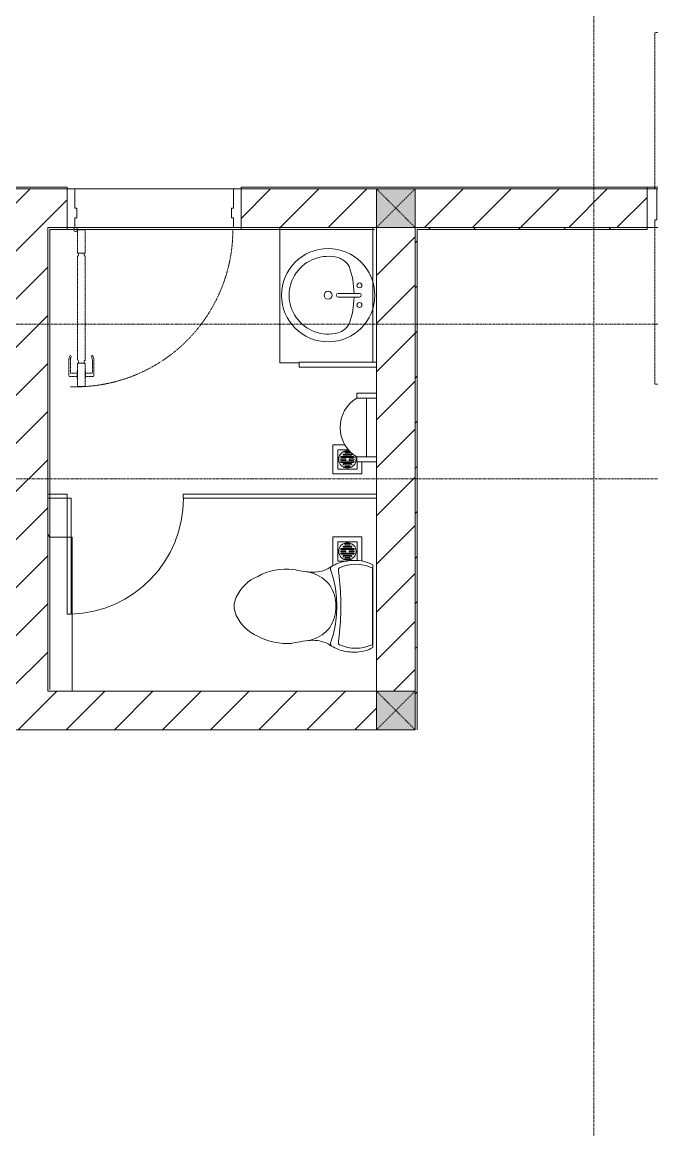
# Model space of a CAD drawing. Header units: millimetres. Extents: x 5356 to 209803, y -16346 to 109894.
# Drawn here: x 102994 to 106253, y 41167 to 46900 of the extents above; entities that cross this region are included whole.
import ezdxf

# ---------------------------------------------------------------- set-up
doc = ezdxf.new("R2010")
doc.units = ezdxf.units.MM
for name, pattern in [('Dash', [6, 3, -3]), ('Grid Line', [22.225, 12.7, -3.175, 3.175, -3.175]), ('NET VAN', [1.06, 0.53, -0.53])]:
    doc.linetypes.add(name, pattern=pattern)
for name, color, linetype, lineweight in [('0-1', 7, 'Continuous', 5), ('A-CLNG-PATT', 13, 'Continuous', 9), ('A-DETL-GENF-2', 9, 'NET VAN', 9), ('A-DOOR', 31, 'Continuous', 9), ('A-DOOR-FRAM', 31, 'Continuous', 9), ('A-FLOR', 192, 'Continuous', 9), ('A-WALL', 113, 'Continuous', 9), ('A-WALL-3', 113, 'Continuous', 18), ('A-WALL-PATT-3', 111, 'Continuous', 9), ('G-IMPT', 8, 'Continuous', 9), ('I-WALL', 2, 'Continuous', 9), ('I-WALL-3', 2, 'Continuous', 18), ('M-EQPM', 50, 'Continuous', 9), ('P-SANR-FIXT', 6, 'Continuous', 9), ('S-BEAM-1', 9, 'Continuous', 9), ('S-COLS', 52, 'Continuous', 9), ('S-COLS-1', 254, 'Continuous', 5), ('S-COLS-4', 52, 'Continuous', 18), ('S-COLS-5', 52, 'Dash', 9), ('S-COLS-HDLN', 52, 'Dash', 9), ('S-GRID-1', 1, 'Grid Line', 9)]:
    doc.layers.add(name, color=color, linetype=linetype, lineweight=lineweight)
pattern_1 = [(45, (0, 0), (-124.4508, 124.4508), [])]
pattern_2 = [(45, (0, 0), (-116.67262, 116.67262), [])]

# ---------------------------------------------------------------- blocks, each defined once
blk = doc.blocks.new('NCV_TKTC_KET CAU_rvt-1-TKCS_MB ĐỊNH VỊ MỐC TỌA ĐỘ CÔNG TRÌNH')
at = {"layer": 'S-BEAM-1'}
for p in [(103137.6, 44235.3), (103252.4, 43436.9)]:
    blk.add_line(p, (103252.4, 44235.3), dxfattribs=at)
blk = doc.blocks.new('FD_07 - FD_07-1700x2200-CỬA ĐI 2 CÁNH-910693-TKCS_MB ĐỊNH VỊ MỐC TỌA ĐỘ CÔNG TRÌNH')
at = {"layer": 'A-DETL-GENF-2'}
for p, q in [((-810, 910), (-810, 100)), ((-770, 910), (-810, 910)), ((-770, 100), (-770, 910)), ((770, 100), (770, 910)), ((770, 910), (810, 910)), ((810, 910), (810, 100)), ((-810, 100), (-770, 100)), ((810, 100), (770, 100)), ((-810, -910), (-810, -100)), ((-810, -100), (-770, -100)), ((-770, -100), (-770, -910)), ((810, -100), (770, -100)), ((770, -100), (770, -910)), ((810, -910), (810, -100)), ((-770, -910), (-810, -910)), ((770, -910), (810, -910))]:
    blk.add_line(p, q, dxfattribs=at)
for centre, start, end in [((-810, 100), 0, 87.16943), ((810, 100), 92.83057, 180), ((-810, -100), 272.83057, 360), ((810, -100), 180, 267.16943)]:
    blk.add_arc(centre, 810, start, end, dxfattribs=at)
at = {"layer": 'A-DOOR'}
for p, q in [((-810, 100), (810, 100)), ((800, -100), (-800, -100))]:
    blk.add_line(p, q, dxfattribs=at)
at = {"layer": 'A-DOOR-FRAM'}
for p, q in [((-810, 100), (-850, 100)), ((-850, 100), (-850, -100)), ((-810, 60), (-810, 100)), ((-800, 60), (-810, 60)), ((-800, -100), (-800, 60)), ((810, 60), (800, 60)), ((800, 60), (800, -100)), ((850, 100), (810, 100)), ((810, 100), (810, 60)), ((850, -100), (850, 100)), ((-850, -100), (-800, -100)), ((800, -100), (850, -100))]:
    blk.add_line(p, q, dxfattribs=at)
blk = doc.blocks.new('THU NUOC - THU NUOC-1836407-TKCS_MB ĐỊNH VỊ MỐC TỌA ĐỘ CÔNG TRÌNH')
at = {"layer": 'M-EQPM'}
for p, q in [((83.7, -79.4), (83.7, 70)), ((-66.3, 46.6), (-66.3, -79.4)), ((-41.3, 42.4), (-41.3, -54.4)), ((-23.3, 10.8), (40.9, 10.8)), ((40.9, 4.8), (-23.3, 4.8)), ((-11, 23.3), (28.5, 23.3)), ((28.5, 17.3), (-11, 17.3)), ((-1.1, 35.6), (18.5, 35.6)), ((18.5, 29.6), (-1.1, 29.6)), ((58.7, 45.6), (10.3, 45.6)), ((58.7, -54.4), (58.7, 45.6)), ((-41.3, -54.4), (58.7, -54.4)), ((-23.3, -1.2), (0.7, -1.2)), ((0.7, -7.2), (-23.3, -7.2)), ((-23.3, -13.6), (40.9, -13.6)), ((40.9, -19.6), (-23.3, -19.6)), ((-11, -26.1), (28.5, -26.1)), ((28.5, -32.1), (-11, -32.1)), ((-1.1, -38.5), (18.5, -38.5)), ((18.5, -44.5), (-1.1, -44.5)), ((0.7, -1.2), (0.7, -7.2)), ((16.7, -1.2), (40.9, -1.2)), ((16.7, -7.2), (16.7, -1.2)), ((40.9, -7.2), (16.7, -7.2)), ((-66.3, -79.4), (83.7, -79.4))]:
    blk.add_line(p, q, dxfattribs=at)
for centre, radius, start, end in [((8.7, -4.4), 45, 0, 180), ((8.7, -4.4), 45, 0, 180), ((-23.3, 7.8), 3, 90, 270), ((-11, 20.3), 3, 90, 270), ((-1.1, 32.6), 3, 90, 270), ((18.5, 32.6), 3, 270, 90), ((28.5, 20.3), 3, 270, 90), ((40.9, 7.8), 3, 270, 90), ((8.7, -4.4), 45, 180, 360), ((8.7, -4.4), 45, 180, 360), ((-23.3, -4.2), 3, 90, 270), ((-23.3, -16.6), 3, 90, 270), ((-11, -29.1), 3, 90, 270), ((-1.1, -41.5), 3, 90, 270), ((18.5, -41.5), 3, 270, 90), ((28.5, -29.1), 3, 270, 90), ((40.9, -4.2), 3, 270, 90), ((40.9, -16.6), 3, 270, 90)]:
    blk.add_arc(centre, radius, start, end, dxfattribs=at)
blk = doc.blocks.new('TKTC_XREF_251221_MB TANG 1 - TKTC_XREF_260130_MB TANG 1_dwg-4202109-TKCS_MB ĐỊNH VỊ MỐC TỌA ĐỘ CÔNG TRÌNH')
at = {"layer": 'G-IMPT'}
blk.add_line((-99064.1, -355309.7), (-99884.1, -355309.7), dxfattribs=at)
blk = doc.blocks.new('TKTC_XREF_251221_MB TANG 1 - TKTC_XREF_251221_MB TANG 1-2038492-TKCS_MB ĐỊNH VỊ MỐC TỌA ĐỘ CÔNG TRÌNH')
blk.add_blockref('TKTC_XREF_251221_MB TANG 1 - TKTC_XREF_260130_MB TANG 1_dwg-4202109-TKCS_MB ĐỊNH VỊ MỐC TỌA ĐỘ CÔNG TRÌNH', (169499.1, 384109.7))
blk = doc.blocks.new('DOOR_CW_01 CANH MO-PANEL KINH - DIG_04-900x2200-CỬA NHÔM KÍNH-2408600-TKCS_MB ĐỊNH VỊ MỐC TỌA ĐỘ CÔNG TRÌNH')
at = {"layer": 'A-DETL-GENF-2'}
for p, q in [((-397, -232), (-397, -112)), ((-397, -112), (-357, -112)), ((-357, -112), (-357, -232)), ((-357, -232), (-397, -232)), ((-397, -246), (-391, -246)), ((-397, -788), (-397, -246)), ((-391, -246), (-391, -232)), ((-391, -232), (-363, -232)), ((-363, -232), (-363, -246)), ((-357, -246), (-363, -246)), ((-357, -246), (-357, -788)), ((-442, -787), (-442, -866.5)), ((-434, -849.5), (-434, -787)), ((-433.9, -761.2), (-427.3, -765.8)), ((-397, -788), (-391, -788)), ((-357, -802), (-397, -802)), ((-397, -802), (-397, -922)), ((-391, -802), (-391, -788)), ((-363, -802), (-391, -802)), ((-357, -788), (-363, -788)), ((-363, -788), (-363, -802)), ((-357, -922), (-357, -802)), ((-320.1, -761.2), (-326.7, -765.8)), ((-320, -849.5), (-320, -787)), ((-312, -787), (-312, -866.5)), ((-399, -853.5), (-430, -853.5)), ((-399, -842.2), (-399, -881.8)), ((-397, -842.2), (-399, -842.2)), ((-397, -842.2), (-397, -881.8)), ((-357, -842.2), (-357, -881.8)), ((-357, -842.2), (-355, -842.2)), ((-355, -842.2), (-355, -881.8)), ((-355, -853.5), (-324, -853.5)), ((-399, -870.5), (-438, -870.5)), ((-399, -881.8), (-397, -881.8)), ((-355, -881.8), (-357, -881.8)), ((-355, -870.5), (-316, -870.5)), ((-397, -922), (-357, -922))]:
    blk.add_line(p, q, dxfattribs=at)
blk.add_circle((-407, -110), 10, dxfattribs=at)
for centre, radius, start, end in [((-407, -110), 814, 268, 0), ((-397, -787), 45, 145, 180), ((-397, -787), 37, 145, 180), ((-357, -787), 37, 0, 35), ((-357, -787), 45, 360, 35), ((-430, -849.5), 4, 180, 270), ((-324, -849.5), 4, 270, 0), ((-438, -866.5), 4, 180, 270), ((-316, -866.5), 4, 270, 0)]:
    blk.add_arc(centre, radius, start, end, dxfattribs=at)
at = {"layer": 'A-DOOR'}
for p, q in [((-450, -100), (-450, 100)), ((-450, 100), (-410, 100)), ((-410, 100), (-410, 0)), ((410, 0), (410, 100)), ((410, 100), (450, 100)), ((450, 100), (450, -100)), ((-410, 0), (-400, 0)), ((-410, -50), (-410, -100)), ((-400, -50), (-410, -50)), ((-400, 0), (-400, -50)), ((400, 0), (410, 0)), ((400, -50), (400, 0)), ((410, -50), (400, -50)), ((410, -100), (410, -50)), ((-410, -100), (-450, -100)), ((-407, -100), (-382, -100)), ((450, -100), (410, -100))]:
    blk.add_line(p, q, dxfattribs=at)
blk = doc.blocks.new('TOILET - TOILET-761241-TKCS_MB ĐỊNH VỊ MỐC TỌA ĐỘ CÔNG TRÌNH')
at = {"layer": 'P-SANR-FIXT'}
for p, q in [((214.2, -19.1), (-214.2, -19.1)), ((194, -19.9), (-194, -19.9)), ((-171.7, -330.3), (-178.6, -355.5)), ((171.7, -330.3), (178.6, -355.5))]:
    blk.add_line(p, q, dxfattribs=at)
for centre, radius, start, end in [((-46.1, -111.1), 191.6, 151.28093, 176.45134), ((-9.8, -107.2), 207.3, 156.28619, 203.71381), ((-193.7, -26.4), 6.48, 92.31678, 156.28619), ((193.7, -26.4), 6.48, 23.71381, 87.68322), ((9.8, -107.2), 207.3, 336.28619, 23.71381), ((46.1, -111.1), 191.6, 3.54866, 28.71907), ((1.9, -114.1), 239.7, 176.45134, 195.29606), ((-1.9, -114.1), 239.7, 344.70394, 3.54866), ((-4, -115.7), 233.6, 195.29606, 215.21466), ((-189.1, -185.5), 11.7, 205.41048, 277.5788), ((0.6, -792.1), 586.9, 95.83215, 108.99267), ((178.9, -2951.3), 2778.4, 97.23514, 97.5788), ((-14.3, -1400.4), 1215.6, 90.39737, 97.40697), ((0, -416), 206.1, 90, 122.07317), ((0, -786.7), 581.5, 84.16785, 95.83215), ((0, -3462.8), 3278, 89.60263, 90.39737), ((0, -416), 206.1, 57.92683, 90), ((14.3, -1400.4), 1215.6, 82.59303, 89.60263), ((-0.6, -792.1), 586.9, 71.00733, 84.16785), ((-178.9, -2951.3), 2778.4, 82.4212, 82.76486), ((189.1, -185.5), 11.7, 262.4212, 334.58952), ((4, -115.7), 233.6, 324.78534, 344.70394), ((-195, -224.1), 13.8, 230.67237, 288.99267), ((-343.5, -327.4), 167.3, 355.45589, 27.37997), ((-0.4, -384), 179.5, 127.4036, 162.5964), ((0.4, -384), 179.5, 17.4036, 52.5964), ((343.5, -327.4), 167.3, 152.62003, 184.54411), ((195, -224.1), 13.8, 251.00733, 309.32763), ((-719.2, -297.5), 544.3, 346.05362, 355.45589), ((719.2, -297.5), 544.3, 184.54411, 190.28794), ((-1948.3, -805.1), 2171.2, 9.68098, 10.89491), ((137.1, -461.2), 329.8, 174.34872, 207.68777), ((-137.1, -461.2), 329.8, 332.31223, 3.68346), ((45.1, -528.6), 217.6, 203.22164, 244.77183), ((-45.1, -528.6), 217.6, 295.22817, 336.77836), ((0, -624.4), 111.7, 244.77183, 295.22817)]:
    blk.add_arc(centre, radius, start, end, dxfattribs=at)
blk = doc.blocks.new('M_Single-Flush1 - D7-600x2000-764443-TKCS_MB ĐỊNH VỊ MỐC TỌA ĐỘ CÔNG TRÌNH')
at = {"layer": 'A-DOOR'}
for p, q in [((280, 10), (280, 611.4)), ((300, 611.4), (280, 611.4)), ((300, 10), (300, 611.4)), ((300, 10), (280, 10))]:
    blk.add_line(p, q, dxfattribs=at)
blk.add_arc((300, 10), 601.7, 91.90484, 180, dxfattribs=at)
blk = doc.blocks.new('Bồn tiểu đứng - Bồn tiểu đứng-2409637-TKCS_MB ĐỊNH VỊ MỐC TỌA ĐỘ CÔNG TRÌNH')
at = {"layer": 'P-SANR-FIXT'}
for p, q in [((12.7, -100), (-12.7, -100)), ((-12.7, -100), (-12.7, -500)), ((12.7, -500), (12.7, -100)), ((-12.7, -500), (12.7, -500))]:
    blk.add_line(p, q, dxfattribs=at)
blk = doc.blocks.new('Urinal _1_ - Urinal _1_-2409638-TKCS_MB ĐỊNH VỊ MỐC TỌA ĐỘ CÔNG TRÌNH')
at = {"layer": 'P-SANR-FIXT'}
for p, q in [((-286.9, -100), (69.2, -100)), ((-286.9, -201.6), (-286.9, -100)), ((-286.9, -100), (-286.9, -201.6)), ((-261.5, -100), (-286.9, -100)), ((-261.5, -150.8), (-261.5, -100)), ((-261.5, -100), (43.3, -100)), ((-261.5, -201.6), (-261.5, -100)), ((43.3, -100), (43.3, -150.8)), ((43.3, -201.6), (43.3, -100)), ((43.3, -100), (69.2, -100)), ((69.2, -100), (69.2, -201.6)), ((69.2, -100), (69.2, -201.6)), ((43.3, -150.8), (-261.5, -150.8)), ((-261.5, -201.6), (-286.9, -201.6)), ((-286.9, -201.6), (-261.5, -201.6)), ((69.2, -201.6), (43.3, -201.6)), ((69.2, -201.6), (43.3, -201.6))]:
    blk.add_line(p, q, dxfattribs=at)
blk.add_arc((-109.1, -110), 177.8, 211.00272, 328.99728, dxfattribs=at)
blk.add_arc((-109.1, -110), 177.8, 211.00272, 328.99728, dxfattribs=at)
blk = doc.blocks.new('lavabo 1 sink - 600mm x 2400mm Long-2416881-TKCS_MB ĐỊNH VỊ MỐC TỌA ĐỘ CÔNG TRÌNH')
at = {"layer": 'P-SANR-FIXT'}
for p, q in [((-416.1, 600), (-1116.1, 600)), ((-1116.1, 600), (-1116.1, 500)), ((-416.1, 100), (-416.1, 600)), ((-416.1, 119), (-1113.4, 119)), ((-1113.4, 100), (-416.1, 100))]:
    blk.add_line(p, q, dxfattribs=at)
blk = doc.blocks.new('Sink - Vanity - Round1 - Basin 2-763242-TKCS_MB ĐỊNH VỊ MỐC TỌA ĐỘ CÔNG TRÌNH')
at = {"layer": 'P-SANR-FIXT'}
for p, q in [((87.1, 247.1), (87.1, 136.3)), ((106.2, 247.1), (106.2, 136.3))]:
    blk.add_line(p, q, dxfattribs=at)
for centre, radius, start, end in [((96.7, 85.2), 241.3, 360, 180), ((45.9, 247.1), 12.7, 360, 180), ((45.9, 247.1), 12.7, 180, 360), ((96.7, 247.1), 9.52, 360, 180), ((147.5, 247.1), 12.7, 360, 180), ((147.5, 247.1), 12.7, 180, 0), ((1.4, 104.3), 104.5, 120.79274, 162.19039), ((96.7, -233), 452.3, 91.20673, 109.20864), ((96.7, -233), 452.3, 70.79136, 88.79327), ((191.9, 104.3), 104.5, 17.80961, 59.20726), ((96.7, 85.2), 201.4, 165.30711, 14.69289), ((96.7, 136.3), 9.52, 180, 360), ((96.7, 85.2), 241.3, 180, 360), ((96.7, 85.2), 20.6, 360, 180), ((96.7, 85.2), 20.6, 180, 360)]:
    blk.add_arc(centre, radius, start, end, dxfattribs=at)
blk = doc.blocks.new('THU NUOC - THU NUOC-V343-TKCS_MB ĐỊNH VỊ MỐC TỌA ĐỘ CÔNG TRÌNH')
at = {"layer": 'M-EQPM'}
for p, q in [((-66.3, 70.6), (-66.3, 8.6)), ((83.7, 70.6), (-66.3, 70.6)), ((83.7, -79.4), (83.7, 70.6)), ((58.7, 45.6), (-41.3, 45.6)), ((-41.3, 45.6), (-41.3, 8.6)), ((-23.3, 10.8), (40.9, 10.8)), ((40.9, 4.8), (-23.3, 4.8)), ((-11, 23.3), (28.5, 23.3)), ((28.5, 17.3), (-11, 17.3)), ((-1.1, 35.6), (18.5, 35.6)), ((18.5, 29.6), (-1.1, 29.6)), ((58.7, -54.4), (58.7, 45.6)), ((-23.3, -1.2), (0.7, -1.2)), ((0.7, -7.2), (-23.3, -7.2)), ((-23.3, -13.6), (40.9, -13.6)), ((40.9, -19.6), (-23.3, -19.6)), ((-11, -26.1), (28.5, -26.1)), ((28.5, -32.1), (-11, -32.1)), ((-1.1, -38.5), (18.5, -38.5)), ((18.5, -44.5), (-1.1, -44.5)), ((0.7, -1.2), (0.7, -7.2)), ((2.7, -54.4), (58.7, -54.4)), ((16.7, -1.2), (40.9, -1.2)), ((16.7, -7.2), (16.7, -1.2)), ((40.9, -7.2), (16.7, -7.2)), ((21.5, -79.4), (83.7, -79.4))]:
    blk.add_line(p, q, dxfattribs=at)
for centre, radius, start, end in [((8.7, -4.4), 45, 0, 180), ((8.7, -4.4), 45, 0, 180), ((-23.3, 7.8), 3, 90, 270), ((-11, 20.3), 3, 90, 270), ((-1.1, 32.6), 3, 90, 270), ((18.5, 32.6), 3, 270, 90), ((28.5, 20.3), 3, 270, 90), ((40.9, 7.8), 3, 270, 90), ((8.7, -4.4), 45, 180, 205.52542), ((8.7, -4.4), 45, 180, 205.52542), ((-23.3, -4.2), 3, 90, 270), ((-23.3, -16.6), 3, 90, 270), ((-11, -29.1), 3, 90, 270), ((-1.1, -41.5), 3, 90, 270), ((8.7, -4.4), 45, 256.04726, 360), ((8.7, -4.4), 45, 256.04726, 360), ((18.5, -41.5), 3, 270, 90), ((28.5, -29.1), 3, 270, 90), ((40.9, -4.2), 3, 270, 90), ((40.9, -16.6), 3, 270, 90)]:
    blk.add_arc(centre, radius, start, end, dxfattribs=at)
blk = doc.blocks.new('G1_SOF - BO TRU - 200x200-3050151-TKCS_MB ĐỊNH VỊ MỐC TỌA ĐỘ CÔNG TRÌNH')
at = {"layer": 'S-COLS-HDLN'}
for p, q in [((-100, 100), (100, -100)), ((100, 100), (-100, -100))]:
    blk.add_line(p, q, dxfattribs=at)

msp = doc.modelspace()

# ---------------------------------------------------------------- hatches: boundary and pattern name
at = {"layer": 'A-CLNG-PATT'}
h = msp.add_hatch(dxfattribs=at)
h.set_pattern_fill('FP_10', color=256, style=0, pattern_type=2)
h.set_pattern_definition([(37.5, (0, 0), (-17.8824, 546.968), [7.376, -424.107, 7.376, -475.204, -461.289]), (37.5, (0, 0), (-17.8824, 546.968), [-914.063, 7.376, -453.913]), (7.5, (0, 0), (502.3874, 801.1234), [7.376, -225.398, 7.376, -381.526, -149.032]), (7.5, (0, 0), (502.3874, 801.1234), [-621.676, 7.376, -141.656]), (327.5, (-349.16, 0), (884.0133, 1.6066), [7.376, -134.559, 7.376, -503.591, -667.095]), (327.5, (-349.16, 0), (884.0133, 1.6066), [-652.902, 7.376, -659.719]), (317.5, (-349.16, 0), (853.3503, 249.1463), [7.376, -63.591, 7.376, -327.591, -383.225]), (317.5, (-349.16, 0), (853.3503, 249.1463), [-405.935, 7.376, -375.849])])
h.paths.add_polyline_path([(42402.6, 19718.9), (42402.6, 19718.9), (42402.6, 20145.6)])
h.paths.add_polyline_path([(118502.5, 19718.9), (118502.6, 19718.9), (118502.5, 20145.6)])
h.paths.add_polyline_path([(42302.4, 28736.9), (42302.6, 28737), (42302.4, 28737.2)])
h.paths.add_polyline_path([(80352.6, 32736.9), (80352.6, 32746.9), (80342.6, 32746.9), (80342.6, 33335.3), (79052.6, 33335.3), (79052.6, 32737.4), (80152.6, 32736.9)])
h.paths.add_polyline_path([(77982.5, 32737.4), (78852.6, 32737.4), (78852.6, 33335.3), (77527.6, 33335.3), (77527.6, 32737.4)])
h.paths.add_polyline_path([(104827.6, 43237.7), (104827.6, 43237.7), (104827.6, 43436.9)])
at = {"layer": 'A-WALL-PATT-3'}
h = msp.add_hatch(dxfattribs=at)
h.set_pattern_fill('FP_1', color=256, style=0, pattern_type=2)
h.set_pattern_definition(pattern_1)
h.paths.add_polyline_path([(100980.7, 45836.9), (101927.6, 45836.9), (101927.6, 46036.9), (99977.6, 46036.9), (99977.6, 45836.9)])
h.paths.add_polyline_path([(103227.6, 45836.9), (103227.6, 46036.9), (102827.6, 46036.9), (102827.6, 45836.9), (103137.6, 45836.9)])
h.paths.add_polyline_path([(104817.6, 45836.9), (104827.6, 45837.7), (104827.6, 46036.9), (104127.6, 46036.9), (104127.6, 45836.9), (104612, 45836.9)])
h = msp.add_hatch(dxfattribs=at)
h.set_pattern_fill('FP_1', color=256, style=0, pattern_type=2)
h.set_pattern_definition(pattern_1)
h.paths.add_polyline_path([(109252.6, 45836.9), (109252.6, 46036.9), (107927.6, 46036.9), (107927.6, 45836.9)])
h.paths.add_polyline_path([(112352.6, 45836.9), (116252.6, 45836.9), (116252.6, 46036.9), (112352.6, 46036.9)])
h.paths.add_polyline_path([(111874.6, 45836.9), (112152.6, 45836.9), (112152.6, 46036.9), (109452.6, 46036.9), (109452.6, 45836.9)])
h.paths.add_polyline_path([(106227.6, 45836.9), (106227.6, 46036.9), (105027.6, 46036.9), (105027.6, 45836.9)])
h = msp.add_hatch(dxfattribs=at)
h.set_pattern_fill('FP_1', color=256, style=0, pattern_type=2)
h.set_pattern_definition(pattern_1)
h.paths.add_polyline_path([(102927.6, 43436.9), (103127.6, 43436.9), (103127.6, 45836.9), (102927.6, 45836.9), (102927.6, 43446.9)])
h = msp.add_hatch(dxfattribs=at)
h.set_pattern_fill('FP_9', color=256, style=0, pattern_type=2)
h.set_pattern_definition([(0, (0, 0), (894.08, 223.52), [73.762, -596.798, 73.762, -596.798, -3576.32]), (0, (0, 0), (894.08, 223.52), [-1341.12, 73.762, -1267.358, 73.762, -596.798, -1564.64]), (0, (0, 0), (894.08, 223.52), [-3352.8, 73.762, -373.278, 73.762, -1043.838]), (120, (335.28, 111.76), (-640.614, 662.536), [73.762, -596.798, 73.762, -4173.118]), (120, (335.28, 111.76), (-640.614, 662.536), [-744.322, -596.798, 73.762, -1267.358, -2235.2]), (120, (335.28, 111.76), (-640.614, 662.536), [-2682.24, 73.762, -596.798, 73.762, -1490.878]), (120, (335.28, 111.76), (-640.614, 662.536), [-3426.562, -373.278, 73.762, -1043.838]), (240, (447.04, 558.8), (-253.466, -886.056), [73.762, -596.798, 73.762, -4173.118]), (240, (447.04, 558.8), (-253.466, -886.056), [-744.322, -596.798, 73.762, -1267.358, -2235.2]), (240, (447.04, 558.8), (-253.466, -886.056), [-2682.24, 73.762, -596.798, 73.762, -1490.878]), (240, (447.04, 558.8), (-253.466, -886.056), [-3426.562, -373.278, 73.762, -1043.838])])
h.paths.add_polyline_path([(103137.6, 43436.9), (103137.6, 45836.9), (103127.6, 45836.9), (103127.6, 43436.9)])
h = msp.add_hatch(dxfattribs=at)
h.set_pattern_fill('FP_1', color=256, style=0, pattern_type=2)
h.set_pattern_definition(pattern_1)
h.paths.add_polyline_path([(105027.6, 43236.9), (105027.6, 43237.7), (104827.6, 43236.9)])
h.paths.add_polyline_path([(105027.6, 43437.7), (105027.6, 45837.7), (104827.6, 45836.9), (104827.6, 43437.7)])
h = msp.add_hatch(dxfattribs=at)
h.set_pattern_fill('FP_8', color=256, style=0, pattern_type=2)
h.set_pattern_definition(pattern_2)
h.paths.add_polyline_path([(116252.6, 45826.9), (116252.6, 45836.9), (107927.6, 45836.9), (107927.6, 45826.9), (116242.6, 45826.9)])
h.paths.add_polyline_path([(106217.6, 45826.9), (106227.6, 45826.9), (106227.6, 45836.9), (105027.6, 45836.9), (105027.6, 45826.9), (105037.6, 45826.9)])
h = msp.add_hatch(dxfattribs=at)
h.set_pattern_fill('FP_8', color=256, style=0, pattern_type=2)
h.set_pattern_definition(pattern_2)
h.paths.add_polyline_path([(105037.6, 43236.9), (105037.6, 45826.9), (105027.6, 45826.9), (105027.6, 43236.9)])
h = msp.add_hatch(dxfattribs=at)
h.set_pattern_fill('FP_1', color=256, style=0, pattern_type=2)
h.set_pattern_definition(pattern_1)
h.paths.add_polyline_path([(100052.6, 43236.9), (104827.6, 43237.7), (104827.6, 43436.9), (100052.6, 43436.9)])
at = {"layer": 'S-COLS-1'}
for points in [[(104827.6, 45837.7), (105027.6, 45837.7), (105027.6, 46037.7), (104827.6, 46036.9)], [(105027.6, 43237.7), (105027.6, 43437.7), (104827.6, 43436.9), (104827.6, 43237.7)]]:
    msp.add_hatch(color=256, dxfattribs=at).paths.add_polyline_path(points)

# ---------------------------------------------------------------- linework, layer by layer
at = {"layer": 'A-FLOR'}
msp.add_line((103267.6, 46036.9), (104087.6, 46036.9), dxfattribs=at)
at = {"layer": 'A-WALL'}
for p, q in [((106227.6, 46046.9), (107927.6, 46046.9)), ((103227.6, 46036.9), (102827.6, 46036.9)), ((104827.6, 46036.9), (104127.6, 46036.9)), ((104827.6, 45837.7), (104827.6, 46036.9)), ((106227.6, 46036.9), (105027.6, 46036.9)), ((105027.6, 46036.9), (105027.6, 45837.7)), ((103227.6, 45836.9), (103127.6, 45836.9)), ((104127.6, 45836.9), (104817.6, 45836.9)), ((105027.6, 45837.7), (104827.6, 45837.7)), ((105027.6, 45836.9), (106227.6, 45836.9)), ((104827.6, 44436.9), (104827.6, 44456.9)), ((104827.6, 43437.7), (105027.6, 43437.7)), ((104827.6, 43237.7), (104827.6, 43436.9)), ((105027.6, 43237.7), (104827.6, 43237.7))]:
    msp.add_line(p, q, dxfattribs=at)
at = {"layer": 'A-WALL-3'}
for p, q in [((103227.6, 46046.9), (102827.6, 46046.9)), ((103227.6, 46036.9), (103227.6, 46046.9)), ((106227.6, 46046.9), (104127.6, 46046.9)), ((104127.6, 46046.9), (104127.6, 46036.9)), ((106227.6, 46036.9), (106227.6, 46046.9)), ((104827.6, 46036.9), (105027.6, 46036.9)), ((103127.6, 44456.9), (103127.6, 45836.9)), ((104817.6, 45836.9), (104827.6, 45836.9)), ((104827.6, 45836.9), (104827.6, 45139.6)), ((105027.6, 43437.7), (105027.6, 45836.9)), ((104827.6, 45114.2), (104827.6, 44980)), ((104827.6, 44623.9), (104827.6, 44456.9)), ((104827.6, 44436.9), (104827.6, 43437.7)), ((104827.6, 43436.9), (103137.6, 43436.9)), ((100052.6, 43236.9), (105027.6, 43236.9))]:
    msp.add_line(p, q, dxfattribs=at)
at = {"layer": 'I-WALL'}
for p, q in [((104127.6, 45826.9), (103227.6, 45826.9)), ((103267.6, 45836.9), (104087.6, 45836.9))]:
    msp.add_line(p, q, dxfattribs=at)
at = {"layer": 'I-WALL-3'}
for p, q in [((103137.6, 43446.9), (103137.6, 45826.9)), ((103137.6, 45826.9), (103227.6, 45826.9)), ((103227.6, 45826.9), (103227.6, 45836.9)), ((104127.6, 45836.9), (104127.6, 45826.9)), ((104127.6, 45826.9), (104817.6, 45826.9)), ((105037.6, 45826.9), (106227.6, 45826.9)), ((105037.6, 43236.9), (105037.6, 45826.9)), ((106227.6, 45826.9), (106227.6, 45836.9)), ((103227.6, 44456.9), (103127.6, 44456.9)), ((103127.6, 44456.9), (103127.6, 43436.9)), ((103127.6, 44436.9), (103227.6, 44436.9)), ((103227.6, 44436.9), (103227.6, 44456.9)), ((104827.6, 44456.9), (103827.6, 44456.9)), ((103827.6, 44456.9), (103827.6, 44436.9)), ((103827.6, 44436.9), (104827.6, 44436.9)), ((103127.6, 43436.9), (103137.6, 43436.9)), ((105027.6, 43437.7), (105027.6, 43236.9))]:
    msp.add_line(p, q, dxfattribs=at)
at = {"layer": 'S-COLS'}
for p, q in [((104827.6, 46036.9), (104827.6, 45837.7)), ((105027.6, 45837.7), (105027.6, 46036.9)), ((104827.6, 45837.7), (105027.6, 45837.7)), ((105027.6, 43437.7), (104827.6, 43437.7)), ((104827.6, 43436.9), (104827.6, 43237.7)), ((104827.6, 43237.7), (105027.6, 43237.7))]:
    msp.add_line(p, q, dxfattribs=at)
at = {"layer": 'S-COLS-4'}
for p, q in [((105027.6, 46037.7), (104827.6, 46037.7)), ((104827.6, 46037.7), (104827.6, 46036.9)), ((105027.6, 46036.9), (105027.6, 46037.7)), ((104827.6, 43437.7), (104827.6, 43436.9)), ((105027.6, 43237.7), (105027.6, 43437.7))]:
    msp.add_line(p, q, dxfattribs=at)
at = {"layer": 'S-GRID-1'}
for p, q in [((105952.6, 20960.6), (105952.6, 80482.7)), ((128757.8, 45336.9), (32145.8, 45336.9)), ((131551.8, 44536.9), (29351.8, 44536.9))]:
    msp.add_line(p, q, dxfattribs=at)

# ---------------------------------------------------------------- block references
at = {"layer": '0-1'}
msp.add_blockref('NCV_TKTC_KET CAU_rvt-1-TKCS_MB ĐỊNH VỊ MỐC TỌA ĐỘ CÔNG TRÌNH', (0, 0), dxfattribs=at)
at = {"layer": 'A-DOOR', "rotation": 180}
for name, p in [('FD_07 - FD_07-1700x2200-CỬA ĐI 2 CÁNH-910693-TKCS_MB ĐỊNH VỊ MỐC TỌA ĐỘ CÔNG TRÌNH', (107077.6, 45936.9)), ('M_Single-Flush1 - D7-600x2000-764443-TKCS_MB ĐỊNH VỊ MỐC TỌA ĐỘ CÔNG TRÌNH', (103527.6, 44446.9))]:
    msp.add_blockref(name, p, dxfattribs=at)
at = {"layer": 'A-DOOR'}
msp.add_blockref('DOOR_CW_01 CANH MO-PANEL KINH - DIG_04-900x2200-CỬA NHÔM KÍNH-2408600-TKCS_MB ĐỊNH VỊ MỐC TỌA ĐỘ CÔNG TRÌNH', (103677.6, 45936.9), dxfattribs=at)
at = {"layer": 'M-EQPM'}
msp.add_blockref('TKTC_XREF_251221_MB TANG 1 - TKTC_XREF_251221_MB TANG 1-2038492-TKCS_MB ĐỊNH VỊ MỐC TỌA ĐỘ CÔNG TRÌNH', (33652.6, 17236.9), dxfattribs=at)
at = {"layer": 'M-EQPM', "rotation": 180}
for name, p in [('THU NUOC - THU NUOC-V343-TKCS_MB ĐỊNH VỊ MỐC TỌA ĐỘ CÔNG TRÌNH', (104686.3, 44632.5)), ('THU NUOC - THU NUOC-1836407-TKCS_MB ĐỊNH VỊ MỐC TỌA ĐỘ CÔNG TRÌNH', (104686.3, 44156.7))]:
    msp.add_blockref(name, p, dxfattribs=at)
at = {"layer": 'P-SANR-FIXT'}
for name, p, rotation in [('lavabo 1 sink - 600mm x 2400mm Long-2416881-TKCS_MB ĐỊNH VỊ MỐC TỌA ĐỘ CÔNG TRÌNH', (104927.6, 46253), 90), ('Sink - Vanity - Round1 - Basin 2-763242-TKCS_MB ĐỊNH VỊ MỐC TỌA ĐỘ CÔNG TRÌNH', (104492.4, 45583.6), 269.9999999999998), ('Bồn tiểu đứng - Bồn tiểu đứng-2409637-TKCS_MB ĐỊNH VỊ MỐC TỌA ĐỘ CÔNG TRÌNH', (104927.6, 45126.9), 270), ('Urinal _1_ - Urinal _1_-2409638-TKCS_MB ĐỊNH VỊ MỐC TỌA ĐỘ CÔNG TRÌNH', (104927.6, 44693.1), 270), ('TOILET - TOILET-761241-TKCS_MB ĐỊNH VỊ MỐC TỌA ĐỘ CÔNG TRÌNH', (104827.6, 43876.9), 269.9999999999996)]:
    msp.add_blockref(name, p, dxfattribs=dict(at, rotation=rotation))
at = {"layer": 'S-COLS-5'}
for p in [(104927.6, 45937.7), (104927.6, 43337.7)]:
    msp.add_blockref('G1_SOF - BO TRU - 200x200-3050151-TKCS_MB ĐỊNH VỊ MỐC TỌA ĐỘ CÔNG TRÌNH', p, dxfattribs=at)

doc.saveas('drawing.dxf')
